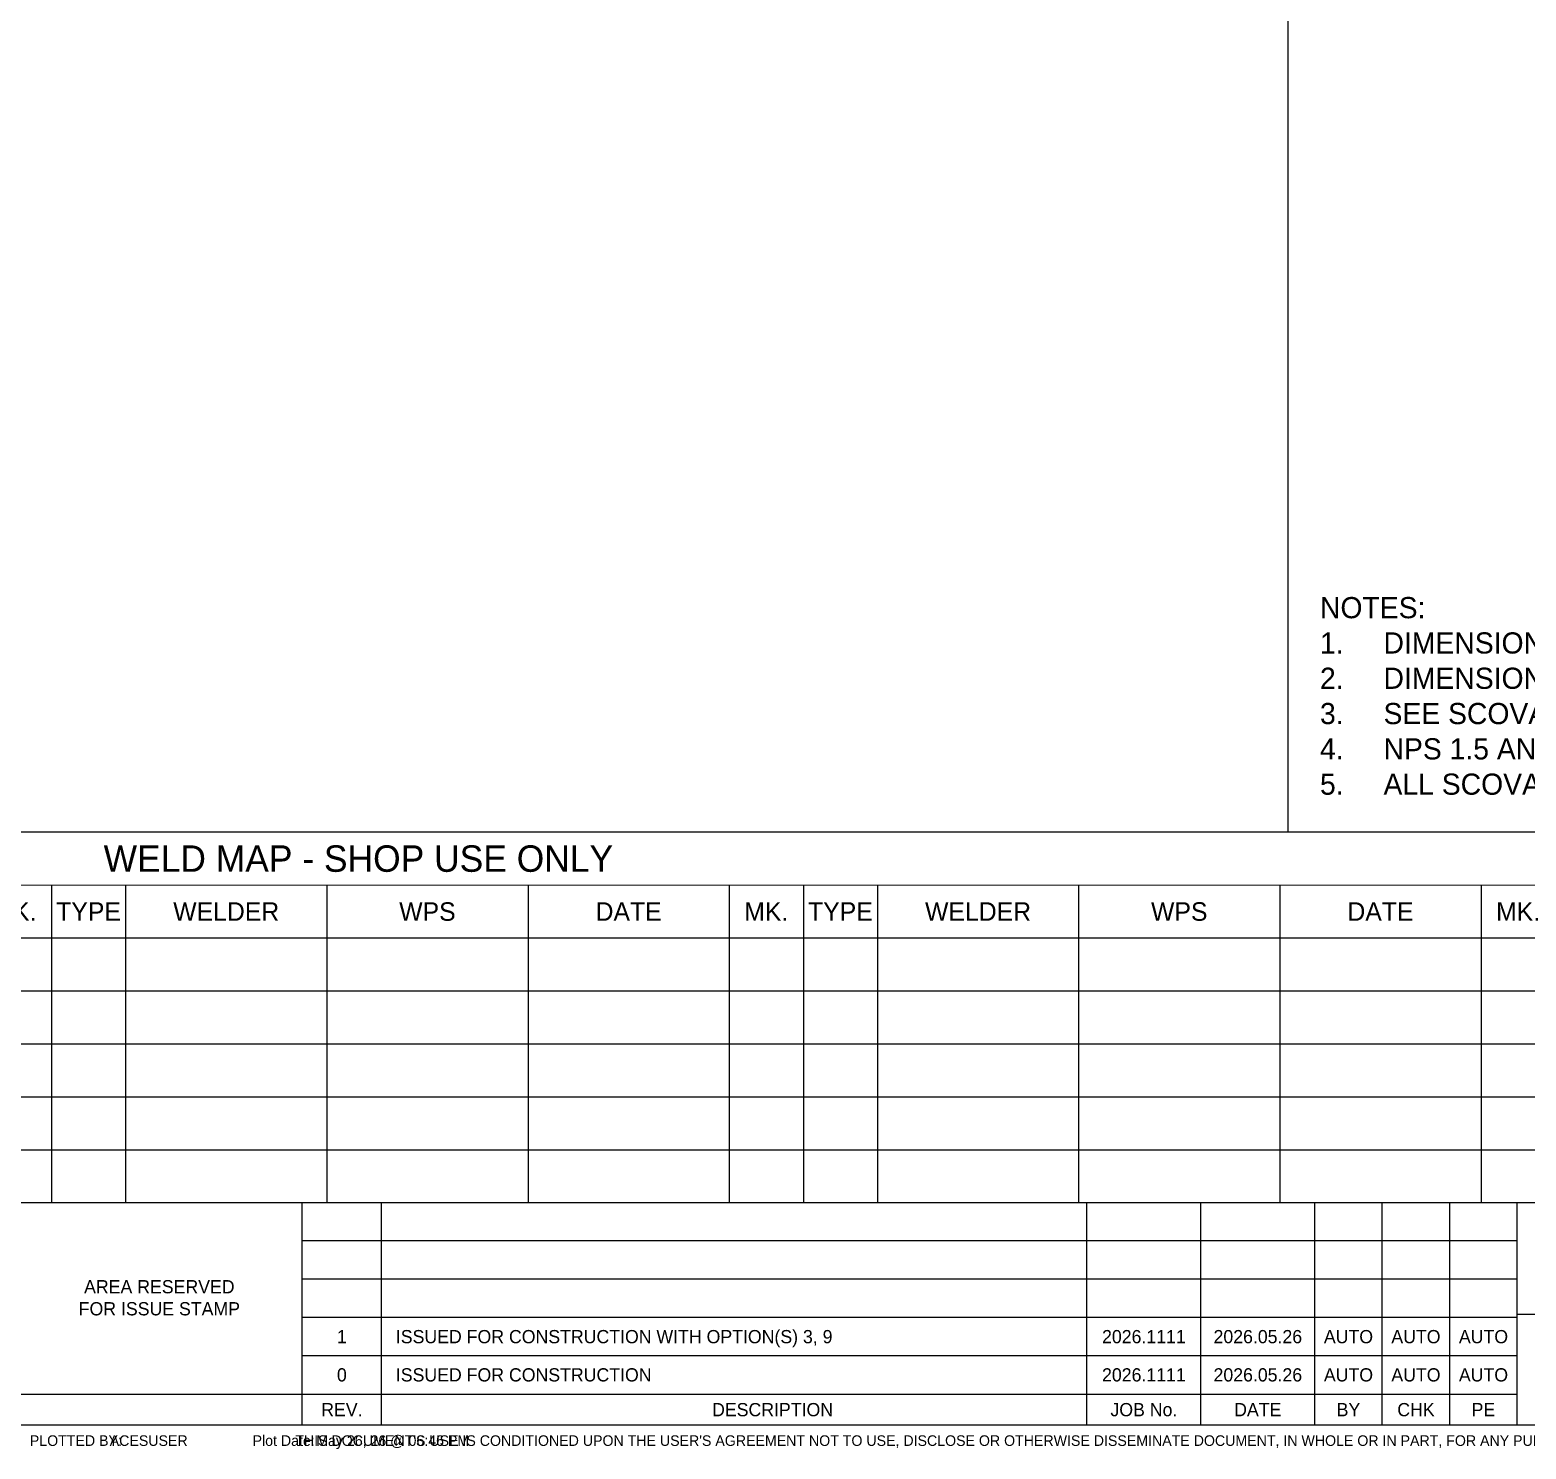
# Model space of a CAD drawing. Extents: x -4 to 426, y -3 to 272.
# Drawn here: x 147 to 288.3, y -2.3 to 131.8 of the extents above; entities that cross this region are included whole.
import ezdxf
from ezdxf.enums import TextEntityAlignment as Align

# ---------------------------------------------------------------- set-up
doc = ezdxf.new("R2010")
doc.units = 0
doc.header["$LTSCALE"] = 10
doc.layers.get('0').update_dxf_attribs({"lineweight": 0})
doc.layers.get('DEFPOINTS').update_dxf_attribs({"color": 9})
for name, color, linetype in [('BOM', 7, 'Continuous'), ('Text1', 7, 'Continuous'), ('Title Block', 255, 'Continuous'), ('TITLE BLOCK-TEXT', 12, 'Continuous')]:
    doc.layers.add(name, color=color, linetype=linetype)
doc.styles.add('framdcn', font='', dxfattribs={"height": 2.5})
doc.styles.add('Scovan Standard', font='', dxfattribs={"height": 2.5})
doc.styles.get("Standard").update_dxf_attribs({"font": ''})
doc.styles.get('framdcn').set_extended_font_data('Franklin Gothic Medium Cond')
doc.styles.get('Scovan Standard').set_extended_font_data('Franklin Gothic Medium Cond')
doc.styles.get('Standard').set_extended_font_data('Franklin Gothic Medium Cond')

# ---------------------------------------------------------------- blocks, each defined once
blk = doc.blocks.new('tt-sv-iso-db')
at = {"lineweight": 0}
blk.add_line((-421.89, -217.17), (-65.94, -217.17), dxfattribs=at)
for p, q in [((-272.89, -217.17), (-272.89, -247.17)), ((-265.89, -217.17), (-265.89, -247.17)), ((-246.89, -217.17), (-246.89, -247.17)), ((-227.89, -217.17), (-227.89, -247.17)), ((-208.89, -217.17), (-208.89, -247.17)), ((-201.89, -217.17), (-201.89, -247.17)), ((-194.89, -217.17), (-194.89, -247.17)), ((-175.89, -217.17), (-175.89, -247.17)), ((-156.89, -217.17), (-156.89, -247.17)), ((-137.89, -217.17), (-137.89, -247.17)), ((-421.89, -222.17), (-65.94, -222.17)), ((-421.89, -227.17), (-65.94, -227.17)), ((-421.89, -232.17), (-65.94, -232.17)), ((-421.89, -237.17), (-65.94, -237.17)), ((-421.89, -242.17), (-65.94, -242.17))]:
    blk.add_line(p, q)
at = {"color": 255}
blk.add_lwpolyline([(0, -212.17), (-421.89, -212.17)], dxfattribs=at)
at = {"layer": 'BOM', "color": 255}
blk.add_line((-156.14, 0), (-156.14, -212.17), dxfattribs=at)
at = {"layer": 'BOM', "color": 3, "style": 'framdcn'}
blk.add_text('WELD MAP - SHOP USE ONLY', height=2.5, dxfattribs=at).set_placement((-243.91, -214.67), align=Align.MIDDLE_CENTER)
at = {"layer": 'BOM', "style": 'framdcn'}
for s, p in [('MK.', (-276.39, -219.67)), ('TYPE', (-269.39, -219.67)), ('WELDER', (-256.39, -219.67)), ('WPS', (-237.39, -219.67)), ('DATE', (-218.39, -219.67)), ('MK.', (-205.39, -219.67)), ('TYPE', (-198.39, -219.67)), ('WELDER', (-185.39, -219.67)), ('WPS', (-166.39, -219.67)), ('DATE', (-147.39, -219.67)), ('MK.', (-134.39, -219.67))]:
    blk.add_text(s, height=1.75, dxfattribs=at).set_placement(p, align=Align.MIDDLE_CENTER)
at = {"layer": 'TITLE BLOCK-TEXT', "color": 210, "style": 'Scovan Standard'}
for tag, p in [('CN', (-57.69, -221.76)), ('MOD_NO', (-41.21, -221.76)), ('INSULATION', (-49.45, -229.02)), ('PAINT', (-16.49, -229.02)), ('LN', (-32.97, -236.28)), ('CLIENTDWGNO', (-32.97, -243.54))]:
    blk.add_attdef(tag, text='', height=2, dxfattribs=at).set_placement(p, align=Align.MIDDLE_CENTER)
at = {"layer": 'TITLE BLOCK-TEXT', "color": 210, "lineweight": 30, "flags": 104}
blk.add_attdef('WPS', text='', height=2, dxfattribs=at).set_placement((-16.43, -221.76), align=Align.MIDDLE_CENTER)
blk = doc.blocks.new('PADX-TBD')
at = {"layer": 'Title Block', "color": 255}
for p, q in [((843.77, 42.04), (0, 42.04)), ((345.33, 0), (345.33, 42.04)), ((574.82, 0), (574.82, 42.04)), ((0, 5.9), (574.82, 5.9)), ((843.77, 0), (0, 0))]:
    blk.add_line(p, q, dxfattribs=at)
at = {"layer": 'Title Block', "color": 9}
for p, q in [((360.35, 0), (360.35, 42.04)), ((493.57, 0), (493.57, 42.04)), ((515.08, 0), (515.08, 42.04)), ((536.59, 0), (536.59, 42.04)), ((549.33, 0), (549.33, 42.04)), ((562.08, 0), (562.08, 42.04)), ((574.82, 34.81), (345.33, 34.81)), ((574.82, 27.58), (345.33, 27.58)), ((574.82, 20.35), (345.33, 20.35)), ((574.82, 21), (651.13, 21)), ((574.82, 13.13), (345.33, 13.13))]:
    blk.add_line(p, q, dxfattribs=at)
at = {"layer": 'DEFPOINTS', "color": 9, "insert": (336.43, 27.42), "char_height": 2.5, "attachment_point": 3, "style": 'Scovan Standard'}
blk.add_mtext_dynamic_manual_height_columns('\\pxqc;AREA RESERVED FOR ISSUE STAMP', width=36.1208, gutter_width=12.5, heights=[0], dxfattribs=at)
at = {"layer": 'TITLE BLOCK-TEXT', "color": 7, "style": 'Scovan Standard'}
for s, p in [('REV.', (352.84, 2.95)), ('DESCRIPTION', (434.19, 2.95)), ('JOB No.', (504.32, 2.95)), ('DATE', (525.83, 2.95)), ('BY', (542.96, 2.95)), ('CHK', (555.71, 2.95)), ('PE', (568.45, 2.95))]:
    blk.add_text(s, height=2.5, dxfattribs=at).set_placement(p, align=Align.MIDDLE)
at = {"layer": 'TITLE BLOCK-TEXT', "color": 12, "style": 'Scovan Standard'}
for s, p in [('PLOTTED BY:', (293.91, -2.9)), ('Plot Date:', (335.98, -2.9))]:
    blk.add_text(s, height=2, dxfattribs=at).set_placement(p, align=Align.MIDDLE_LEFT)
blk.add_text("THIS DOCUMENT'S USE IS CONDITIONED UPON THE USER'S AGREEMENT NOT TO USE, DISCLOSE OR OTHERWISE DISSEMINATE DOCUMENT, IN WHOLE OR IN PART, FOR ANY PURPOSE EXCEPT AS SPECIFICALLY INTENDED BY SCOVAN INC. ANY PRINTED VERSION OF THIS DOCUMENT IS A COPY AND IS NOT A REPRESENTATION OF THE ORIGINALLY AUTHENTICATED DOCUMENT.", height=2, dxfattribs=at).set_placement((843.77, -2.9), align=Align.MIDDLE_RIGHT)
at = {"layer": 'TITLE BLOCK-TEXT', "color": 12, "style": 'Scovan Standard', "flags": 8}
for tag, p in [('REF_5', (25, 38.42)), ('REV_5', (352.84, 38.42)), ('PROJECT5', (504.32, 38.42)), ('DATE5', (525.83, 38.42)), ('BY5', (542.96, 38.42)), ('CHK5', (555.71, 38.42)), ('PE5', (568.45, 38.42)), ('REF_4', (25, 31.19)), ('REV_4', (352.84, 31.19)), ('PROJECT4', (504.32, 31.19)), ('DATE4', (525.83, 31.19)), ('BY4', (542.96, 31.19)), ('CHK4', (555.71, 31.19)), ('PE4', (568.45, 31.19)), ('REF_3', (25, 23.97)), ('REV_3', (352.84, 23.97)), ('PROJECT3', (504.32, 23.97)), ('DATE3', (525.83, 23.97)), ('BY3', (542.96, 23.97)), ('CHK3', (555.71, 23.97)), ('PE3', (568.45, 23.97)), ('REF_2', (25, 16.74)), ('REV_2', (352.84, 16.74)), ('PROJECT2', (504.32, 16.74)), ('DATE2', (525.83, 16.74)), ('BY2', (542.96, 16.74)), ('CHK2', (555.71, 16.74)), ('PE2', (568.45, 16.74)), ('REF_1', (25, 9.51)), ('REV_1', (352.84, 9.51)), ('PROJECT1', (504.32, 9.51)), ('DATE1', (525.83, 9.51)), ('BY1', (542.96, 9.51)), ('CHK1', (555.71, 9.51)), ('PE1', (568.45, 9.51))]:
    blk.add_attdef(tag, text='', height=2.5, dxfattribs=at).set_placement(p, align=Align.MIDDLE_CENTER)
for tag, height, p in [('REF_5_DESC', 2.5, (52.27, 38.42)), ('REV_5_DESC', 2.5, (363.04, 38.42)), ('REF_4_DESC', 2.5, (52.27, 31.19)), ('REV_4_DESC', 2.5, (363.04, 31.19)), ('REF_3_DESC', 2.5, (52.27, 23.97)), ('REV_3_DESC', 2.5, (363.04, 23.97)), ('REF_2_DESC', 2.5, (52.27, 16.74)), ('REV_2_DESC', 2.5, (363.04, 16.74)), ('REF_1_DESC', 2.5, (52.27, 9.51)), ('REV_1_DESC', 2.5, (363.04, 9.51)), ('PATH', 2, (13, -2.9)), ('USER_PLOTTED', 2, (309, -2.9)), ('PLOT_DATE', 2, (348, -2.9))]:
    blk.add_attdef(tag, text='', height=height, dxfattribs=at).set_placement(p, align=Align.MIDDLE_LEFT)
at = {"layer": 'TITLE BLOCK-TEXT', "color": 12, "style": 'Scovan Standard'}
for tag, p in [('TITLE1', (747.45, 37.28)), ('LSD', (747.45, 31.28)), ('TITLE2', (747.45, 25.28)), ('TITLE3', (747.45, 19.28)), ('CLIENTDRAWINGNO', (686.57, 5.99)), ('RN', (838.5, 5.99))]:
    blk.add_attdef(tag, text='', height=4, dxfattribs=at).set_placement(p, align=Align.MIDDLE_CENTER)
at = {"layer": 'TITLE BLOCK-TEXT', "color": 210, "style": 'Scovan Standard', "flags": 8}
blk.add_attdef('DWGNO', text='', height=4, dxfattribs=at).set_placement((777.51, 5.99), align=Align.MIDDLE_CENTER)

msp = doc.modelspace()

# ---------------------------------------------------------------- block references
ref = msp.add_blockref('PADX-TBD', (0, 0), dxfattribs=dict(xscale=0.5, yscale=0.5, zscale=0.5))
ref.add_attrib('REV_1', '0', dxfattribs={"layer": 'TITLE BLOCK-TEXT', "color": 12, "height": 1.25, "style": 'Scovan Standard'}).set_placement((176.42, 4.76), align=Align.MIDDLE_CENTER)
ref.add_attrib('REV_1_DESC', 'ISSUED FOR CONSTRUCTION', dxfattribs={"layer": 'TITLE BLOCK-TEXT', "color": 12, "height": 1.25, "style": 'Scovan Standard'}).set_placement((181.52, 4.76), align=Align.MIDDLE_LEFT)
ref.add_attrib('PROJECT1', '2026.1111', dxfattribs={"layer": 'TITLE BLOCK-TEXT', "color": 12, "height": 1.25, "style": 'Scovan Standard'}).set_placement((252.16, 4.76), align=Align.MIDDLE_CENTER)
ref.add_attrib('DATE1', '2026.05.26', dxfattribs={"layer": 'TITLE BLOCK-TEXT', "color": 12, "height": 1.25, "style": 'Scovan Standard'}).set_placement((262.92, 4.76), align=Align.MIDDLE_CENTER)
ref.add_attrib('BY1', 'AUTO', dxfattribs={"layer": 'TITLE BLOCK-TEXT', "color": 12, "height": 1.25, "style": 'Scovan Standard'}).set_placement((271.48, 4.76), align=Align.MIDDLE_CENTER)
ref.add_attrib('CHK1', 'AUTO', dxfattribs={"layer": 'TITLE BLOCK-TEXT', "color": 12, "height": 1.25, "style": 'Scovan Standard'}).set_placement((277.85, 4.76), align=Align.MIDDLE_CENTER)
ref.add_attrib('PE1', 'AUTO', dxfattribs={"layer": 'TITLE BLOCK-TEXT', "color": 12, "height": 1.25, "style": 'Scovan Standard'}).set_placement((284.23, 4.76), align=Align.MIDDLE_CENTER)
ref.add_attrib('REV_2', '1', dxfattribs={"layer": 'TITLE BLOCK-TEXT', "color": 12, "height": 1.25, "style": 'Scovan Standard'}).set_placement((176.42, 8.37), align=Align.MIDDLE_CENTER)
ref.add_attrib('REV_2_DESC', 'ISSUED FOR CONSTRUCTION WITH OPTION(S) 3, 9', dxfattribs={"layer": 'TITLE BLOCK-TEXT', "color": 12, "height": 1.25, "style": 'Scovan Standard'}).set_placement((181.52, 8.37), align=Align.MIDDLE_LEFT)
ref.add_attrib('PROJECT2', '2026.1111', dxfattribs={"layer": 'TITLE BLOCK-TEXT', "color": 12, "height": 1.25, "style": 'Scovan Standard'}).set_placement((252.16, 8.37), align=Align.MIDDLE_CENTER)
ref.add_attrib('DATE2', '2026.05.26', dxfattribs={"layer": 'TITLE BLOCK-TEXT', "color": 12, "height": 1.25, "style": 'Scovan Standard'}).set_placement((262.92, 8.37), align=Align.MIDDLE_CENTER)
ref.add_attrib('BY2', 'AUTO', dxfattribs={"layer": 'TITLE BLOCK-TEXT', "color": 12, "height": 1.25, "style": 'Scovan Standard'}).set_placement((271.48, 8.37), align=Align.MIDDLE_CENTER)
ref.add_attrib('CHK2', 'AUTO', dxfattribs={"layer": 'TITLE BLOCK-TEXT', "color": 12, "height": 1.25, "style": 'Scovan Standard'}).set_placement((277.85, 8.37), align=Align.MIDDLE_CENTER)
ref.add_attrib('PE2', 'AUTO', dxfattribs={"layer": 'TITLE BLOCK-TEXT', "color": 12, "height": 1.25, "style": 'Scovan Standard'}).set_placement((284.23, 8.37), align=Align.MIDDLE_CENTER)
ref.add_attrib('USER_PLOTTED', 'ACESUSER', dxfattribs={"layer": 'TITLE BLOCK-TEXT', "color": 12, "height": 1, "style": 'Scovan Standard'}).set_placement((154.5, -1.45), align=Align.MIDDLE_LEFT)
ref.add_attrib('PLOT_DATE', 'May 26, 26 @ 06:46 PM', dxfattribs={"layer": 'TITLE BLOCK-TEXT', "color": 12, "height": 1, "style": 'Scovan Standard'}).set_placement((174, -1.45), align=Align.MIDDLE_LEFT)
at = {"layer": 'BOM'}
msp.add_blockref('tt-sv-iso-db', (421.89, 268.19), dxfattribs=at)

# ---------------------------------------------------------------- texts
at = {"layer": 'Text1', "insert": (268.79, 78.22), "char_height": 2, "width": 146.6752, "attachment_point": 1, "style": 'Scovan Standard'}
msp.add_mtext('NOTES: \\P\\pxi-3,l3,t3;1.^IDIMENSIONS DO NOT INCLUDE GASKETS.\\P2.^IDIMENSIONS INCLUDE A 0mm WELD GAP AT ALL BUTT WELDS UNLESS THE WELD GAP IS SHOWN SEPARATELY.\\P3.^ISEE SCOVAN LINE LIST FOR CODE OF CONSTRUCTION, NDE AND HYDROSTATIC TESTING REQUIREMENTS.\\P4.^INPS 1.5 AND LESS DIMENSIONS TO BE CONFIRMED PRIOR TO FABRICATION.\\P5.^IALL SCOVAN TAGS AND LINE NUMBERS EXCLUDING MANUAL VALVES WILL HAVE THE PREFIX "PRD0154".', dxfattribs=at)

doc.saveas('drawing.dxf')
